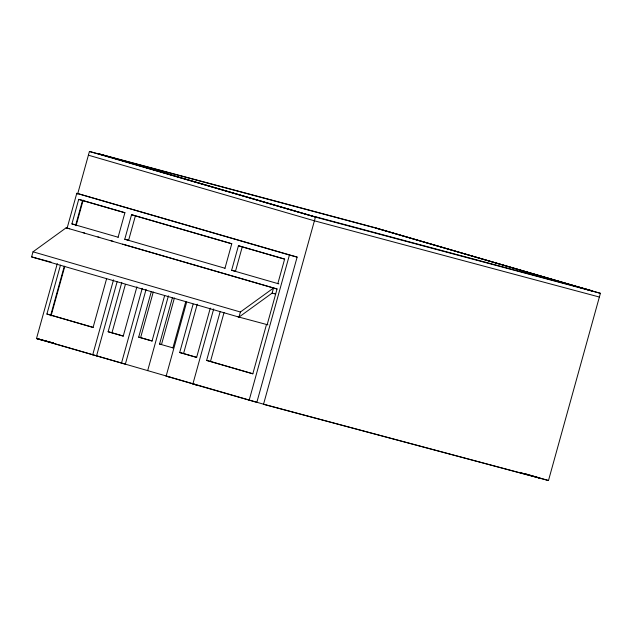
<?xml version="1.0" encoding="UTF-8"?>
<svg xmlns="http://www.w3.org/2000/svg" width="632" height="632" viewBox="0 0 632 632"><rect width="100%" height="100%" fill="white"/><g stroke="black" fill="none" stroke-linecap="round" stroke-linejoin="round"><path stroke-width="0.95" d="M66.139 227.812L273.53 288.018L272.115 293.114L238.983 317.106L31.6 256.9L33.014 251.805L66.139 227.812L69.662 228.76M146.095 289.345L125.341 364.182L36.498 338.562L57.299 263.56M67.039 228.428L76.78 193.305L297.127 257.09L256.837 402.355L192.886 383.964L213.695 308.922M77.594 194.174L89.436 151.475L374.397 227.702M106.65 278.546L93.086 327.455L46.902 314.049L60.467 265.14M118.168 237.245L71.906 223.902L78.708 199.372L124.97 212.708M93.165 327.392L50.758 315.084L64.322 266.167M82.555 200.399L75.753 224.929L71.906 223.902M51.042 315.945L64.733 266.57M76.061 225.743L83.163 200.107M98.055 153.608L316.047 217.155L98.055 153.608L373.86 227.394L591.852 290.933L373.86 227.394M118.089 237.308L124.891 212.779L78.708 199.372M92.699 354.884L113.507 279.834M225.024 268.26L124.765 239.244L131.567 214.714L231.826 243.731M96.546 355.911L117.094 281.817M135.422 215.741L128.612 240.278L124.765 239.244M136.915 286.802L123.232 336.121L108.127 331.737L121.802 282.417M123.311 336.058L111.975 332.764L125.397 284.392M121.486 363.147L142.24 288.318M164.691 295.397L152.043 341.003L138.685 337.132L151.332 291.518M152.186 341.003L140.612 337.646L153.26 292.031M147.667 370.66L168.42 295.831M173.065 347.916L159.564 344.037L172.481 297.475M174.4 297.988L161.492 344.551L159.564 344.037M172.923 347.916L185.832 301.353M192.886 383.964L196.734 384.999L166.145 376.111L186.63 302.23M210.29 308.1L196.615 357.42L179.701 352.514L193.115 304.142M196.702 357.364L183.556 353.541L197.231 304.221M224.953 268.331L231.754 243.802L131.567 214.714M122.687 244.15L277.069 288.966L267.178 324.643L266.507 324.453L252.816 373.828L206.632 360.422L220.197 311.505M278.838 283.887L231.636 270.267L238.438 245.737L284.7 259.081M252.895 373.765L210.48 361.449L224.052 312.532M242.285 246.764L235.483 271.302L231.636 270.267M238.983 317.106L240.397 312.01L273.53 288.018L277.045 288.958M277.811 283.673L284.621 259.144L238.438 245.737M249.142 400.293L289.424 255.036L76.78 193.305M89.436 151.475L315.439 217.084L263.52 404.298L548.481 480.525L600.4 293.311L375.345 227.978M316.111 216.91L591.923 290.696M315.439 217.084L600.4 293.311M599.365 297.032L314.404 220.805L88.409 155.196M289.424 255.036L297.127 257.09M272.115 293.114L275.631 294.054L274.991 293.872M31.6 256.9L51.208 262.146M238.09 316.845L267.928 324.848M138.685 337.132L140.612 337.646M46.902 314.049L50.758 315.084M108.127 331.737L111.975 332.764M179.701 352.514L183.556 353.541M206.632 360.422L210.48 361.449M36.498 338.562L44.201 340.624M46.065 341.067L53.673 343.097L37.517 338.689L264.129 404.369L539.933 478.148L524.765 473.747M166.145 376.111L169.992 377.146M82.721 232.489L84.609 233.034M97.873 236.889L99.761 237.435M111.129 240.737L113.017 241.282M33.014 251.805L240.397 312.01M524.844 473.66L527.681 474.49M529.569 475.035L548.481 480.525M520.025 472.365L522.869 473.194"/></g></svg>
